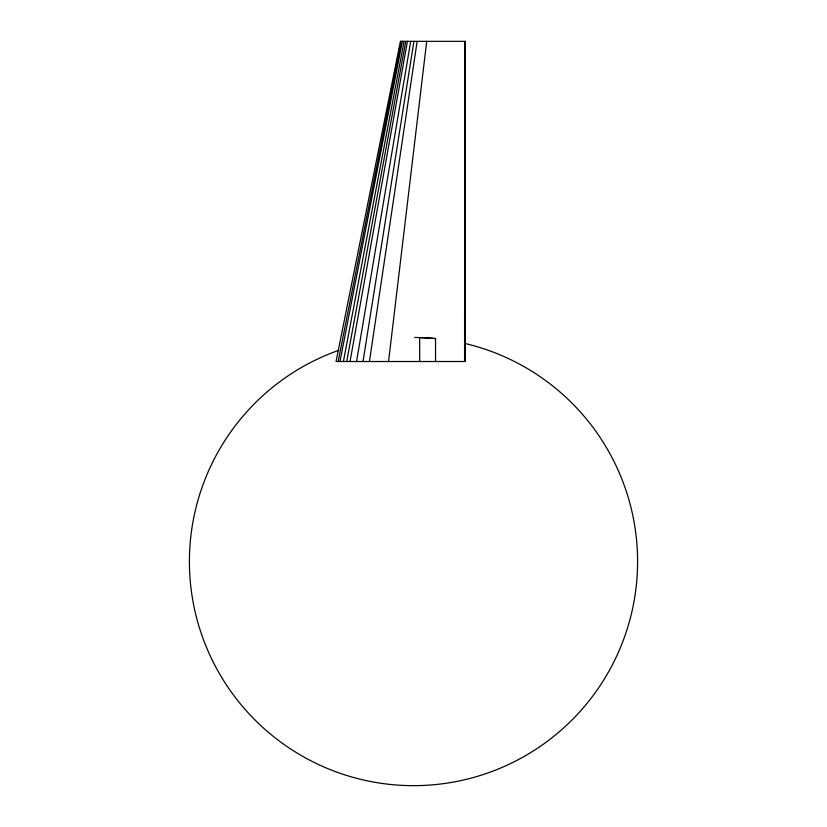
<?xml version="1.0" encoding="UTF-8"?>
<svg xmlns="http://www.w3.org/2000/svg" width="827" height="827" viewBox="0 0 827 827"><rect width="100%" height="100%" fill="white"/><g stroke="black" fill="none" stroke-linecap="round" stroke-linejoin="round"><path stroke-width="1.24" d="M464.578 361.513L464.805 41.35L464.629 361.513M388.545 361.513L426.711 41.35M369.421 361.513L417.139 41.35M363.012 361.513L413.924 41.35M356.561 361.513L410.699 41.35M350.038 361.513L407.422 41.35M346.74 361.513L405.768 41.35M343.391 361.513L404.093 41.35M339.959 361.513L402.377 41.35M338.171 361.513L401.477 41.35M386.24 115.139L386.736 112.637M396.96 61.363L397.456 58.862M399.451 48.855L399.948 46.353M435.571 361.513L435.529 338.563L419.63 337.561L419.713 361.513M464.733 343.412A224.086 224.086 0 0 1 602.904 681.324A224.086 224.086 0 0 1 238.372 701.368A224.086 224.086 0 0 1 338.656 350.338M414.678 337.478A224.086 224.086 0 0 1 435.529 338.553M400.423 41.35L336.051 361.513L465.032 361.513L465.032 41.35L400.423 41.35"/></g></svg>
